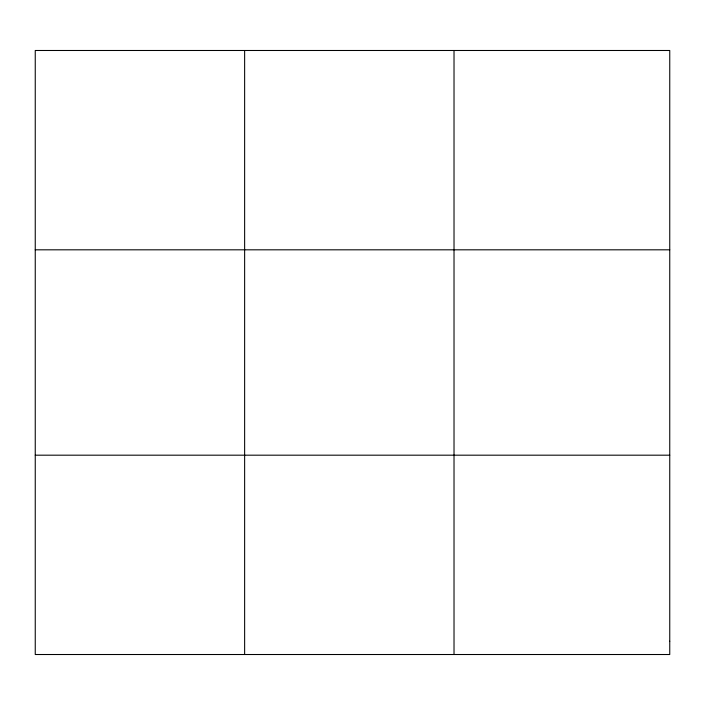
<?xml version="1.0" encoding="UTF-8"?>
<svg xmlns="http://www.w3.org/2000/svg" width="705" height="705" viewBox="0 0 705 705"><rect width="100%" height="100%" fill="white"/><g stroke="black" fill="none" stroke-linecap="round" stroke-linejoin="round"><path stroke-width="1.06" d="M244.635 654.513L244.635 50.487M454.02 654.513L454.02 50.487M35.25 249.817L669.75 249.817M35.25 455.183L669.75 455.183M669.75 641.224L669.75 654.513L35.25 654.513L35.25 50.487L669.75 50.487L669.75 641.224"/></g></svg>
